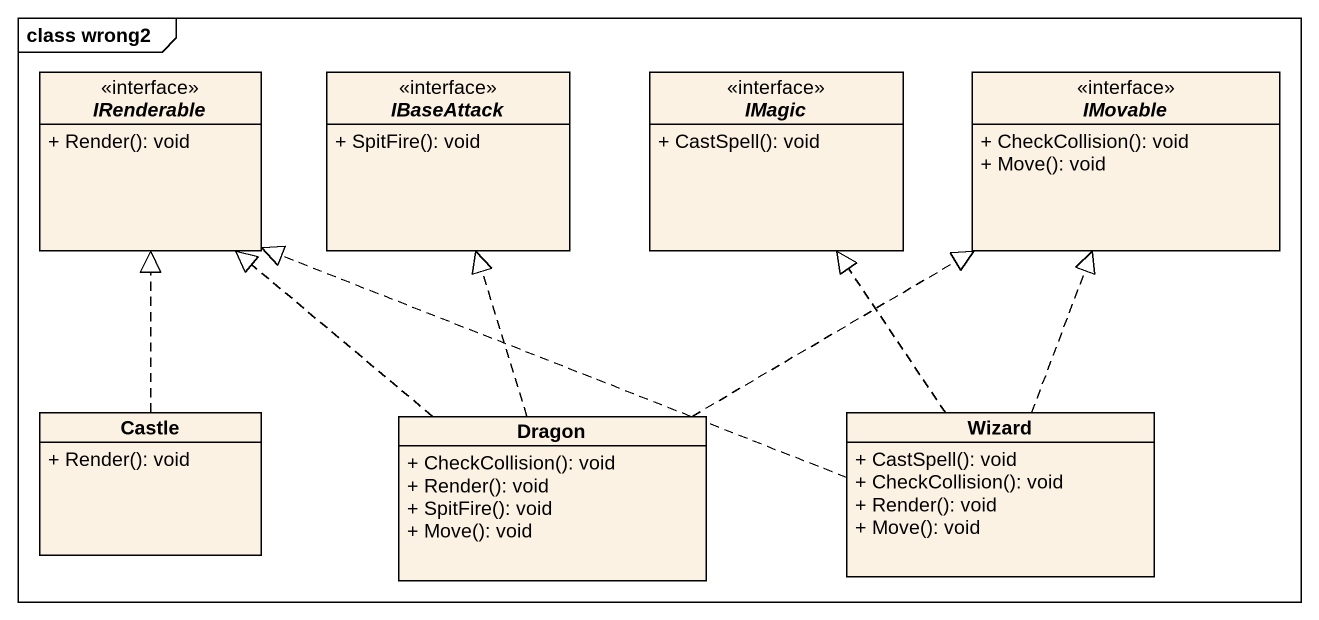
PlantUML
@startuml
mainframe class wrong2
hide circle
hide empty members
skinparam classAttributeIconSize 0
interface IRenderable <<interface>> {
  + Render(): void
}
interface IBaseAttack <<interface>> {
  + SpitFire(): void
}
interface IMagic <<interface>> {
  + CastSpell(): void
}
interface IMovable <<interface>> {
  + CheckCollision(): void
  + Move(): void
}
class Castle {
  + Render(): void
}
class Dragon {
  + CheckCollision(): void
  + Render(): void
  + SpitFire(): void
  + Move(): void
}
class Wizard {
  + CastSpell(): void
  + CheckCollision(): void
  + Render(): void
  + Move(): void
}
Castle .up.|> IRenderable
Dragon .up.|> IRenderable
Dragon .up.|> IBaseAttack
Dragon .right.|> IMovable
Wizard .left.|> IRenderable
Wizard .up.|> IMagic
Wizard .up.|> IMovable
@enduml
